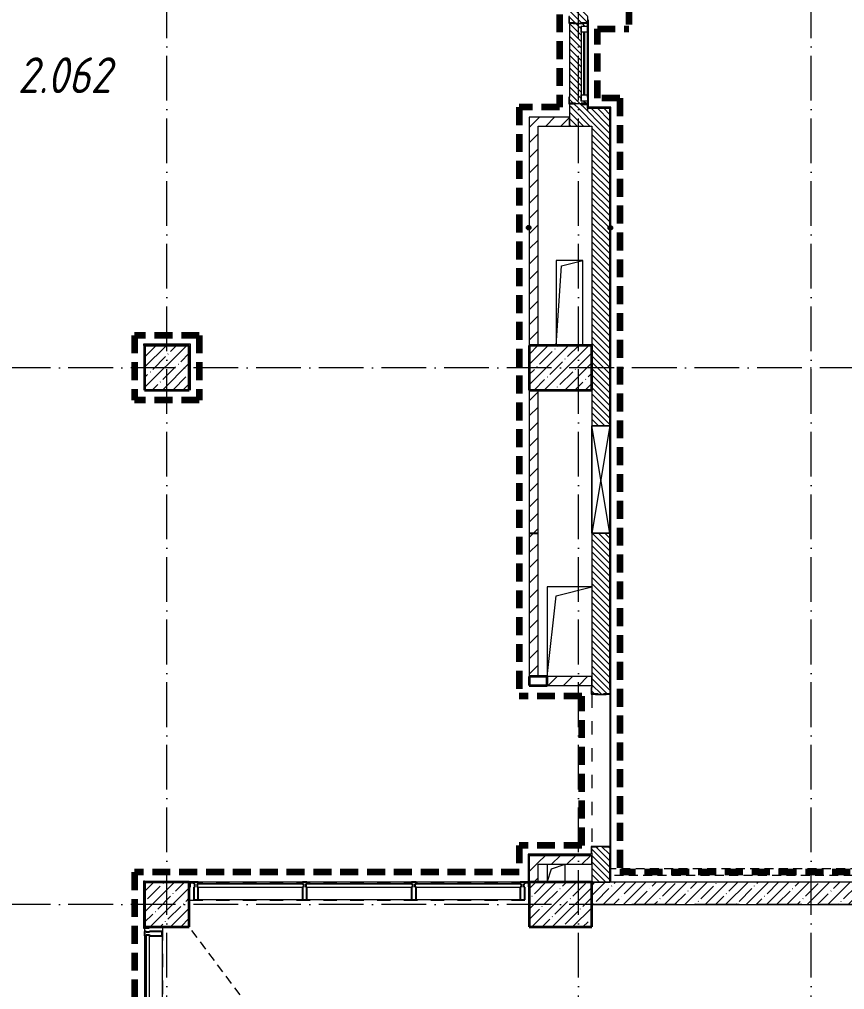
# Model space of a CAD drawing. Header units: millimetres. Extents: x -12989 to 629078, y -109036 to 555275.
# Drawn here: x 481 to 9705, y -72865 to -62021 of the extents above; entities that cross this region are included whole.
import ezdxf

# ---------------------------------------------------------------- set-up
doc = ezdxf.new("R2010")
doc.units = ezdxf.units.MM
for name, pattern in [('200_ШТРИХ_ш1п0_6_', [160, 100, -60]), ('50_200_ШТРИХ_1Т_ш5_п1_п1_', [700, 500, -100, 0, -100]), ('Штрих короткий', [300, 150, -150]), ('Штриховая _2 мм - 1 мм_', [300, 200, -100])]:
    doc.linetypes.add(name, pattern=pattern)
for name, color, linetype, lineweight in [('4 -стяжа', 7, 'Continuous', 30), ('Импосты витража', 7, 'Continuous', 9), ('Импосты витража-1', 7, 'Continuous', 25), ('Каркас_Импост', 7, 'Continuous', 13), ('Каркас_Импост-1', 7, 'Continuous', 9), ('Линии-1', 7, '200_ШТРИХ_ш1п0_6_', 9), ('Марки помещений', 7, 'Continuous', 9), ('Марки стен', 7, 'Continuous', 9), ('Несущие колонны', 7, 'Continuous', 9), ('Несущие колонны-1', 7, 'Continuous', 35), ('Обобщенные модели', 7, 'Continuous', 9), ('Оси-2', 7, '50_200_ШТРИХ_1Т_ш5_п1_п1_', 9), ('Остекление-1', 7, 'Continuous', 9), ('Перемычка-1', 7, 'Штрих короткий', 9), ('Стены-1', 7, 'Continuous', 13), ('Штриховка разреза-1', 7, 'Continuous', 9), ('Элементы узлов', 7, 'Continuous', 9)]:
    doc.layers.add(name, color=color, linetype=linetype, lineweight=lineweight)
doc.layers.add('СТ-1_1', color=7, linetype='Штриховая _2 мм - 1 мм_', lineweight=90, true_color=0x888888)
doc.layers.get('4 -стяжа').off()
doc.styles.add('ISOCPEUR_I_2', font='isocpeui.ttf', dxfattribs={"width": 0.85, "height": 2.3})
pattern_1 = [(45, (0, 0), (-84.8528, 84.8528), [])]
pattern_2 = [(135, (0, 0), (-35.35534, -35.35534), [])]

# ---------------------------------------------------------------- blocks, each defined once
blk = doc.blocks.new('ось2эт')
at = {"layer": 'Оси-2'}
for p, q in [((2129.9, -108435.9), (2129.9, -54635.1)), ((6729.9, -108435.9), (6729.9, -54635.1)), ((9329.9, -108435.9), (9329.9, -54635.1)), ((18329.9, -65915.3), (-12388.8, -65915.3)), ((18329.9, -71915.3), (-12388.8, -71915.3))]:
    blk.add_line(p, q, dxfattribs=at)
blk = doc.blocks.new('BSC_Колонна _Прямоугольная - 500х500-25976076-АИ2_02_План отделки стен 2-го этажа _Часть 2_')
at = {"layer": 'Несущие колонны'}
h = blk.add_hatch(dxfattribs=at)
h.set_pattern_fill('FP_4', color=256, style=0, pattern_type=2)
h.set_pattern_definition([(45, (-12200, -34300), (-114.04925, 114.04925), []), (45, (-12085.95, -34300), (-114.04925, 114.04925), [201.613, -40.323, 3.353, -36.97])])
h.paths.add_polyline_path([(-250, -250), (250, -250), (250, 250), (-250, 250)], flags=0)
at = {"layer": 'Несущие колонны-1'}
for p, q in [((250, 250), (-250, 250)), ((-250, 250), (-250, -250)), ((250, -250), (250, 250)), ((-250, -250), (250, -250))]:
    blk.add_line(p, q, dxfattribs=at)
blk = doc.blocks.new('BSC_Колонна _Прямоугольная - 500х700-V3-АИ2_02_План отделки стен 2-го этажа _Часть 2_')
at = {"layer": 'Несущие колонны'}
h = blk.add_hatch(dxfattribs=at)
h.set_pattern_fill('FP_8', color=256, style=0, pattern_type=2)
h.set_pattern_definition([(315, (-34300, 16600), (114.04925, 114.04925), []), (315, (-34300, 16485.95), (114.04925, 114.04925), [201.613, -40.323, 3.353, -36.97])])
h.paths.add_polyline_path([(-250, 350), (-250, -350), (250, -350), (250, 350)], flags=0)
at = {"layer": 'Несущие колонны-1'}
for p, q in [((250, 350), (-250, 350)), ((-250, 350), (-250, -350)), ((250, -350), (250, 350)), ((-250, -350), (250, -350))]:
    blk.add_line(p, q, dxfattribs=at)
blk = doc.blocks.new('BSC_Колонна _Прямоугольная - 500х500-V73-АИ2_02_План отделки стен 2-го этажа _Часть 2_')
at = {"layer": 'Несущие колонны'}
h = blk.add_hatch(dxfattribs=at)
h.set_pattern_fill('FP_83', color=256, style=0, pattern_type=2)
h.set_pattern_definition([(45, (-12200, -40300), (-114.04925, 114.04925), []), (45, (-12085.95, -40300), (-114.04925, 114.04925), [201.613, -40.323, 3.353, -36.97])])
h.paths.add_polyline_path([(-250, -250), (250, -250), (250, 250), (-250, 250)], flags=0)
at = {"layer": 'Несущие колонны-1'}
for p, q in [((250, 250), (-250, 250)), ((-250, 250), (-250, -250)), ((250, -250), (250, 250)), ((-250, -250), (250, -250))]:
    blk.add_line(p, q, dxfattribs=at)
blk = doc.blocks.new('BSC_Колонна _Прямоугольная - 500х700-V120-АИ2_02_План отделки стен 2-го этажа _Часть 2_')
at = {"layer": 'Несущие колонны'}
h = blk.add_hatch(dxfattribs=at)
h.set_pattern_fill('FP_119', color=256, style=0, pattern_type=2)
h.set_pattern_definition([(315, (-40300, 16600), (114.04925, 114.04925), []), (315, (-40300, 16485.95), (114.04925, 114.04925), [201.613, -40.323, 3.353, -36.97])])
h.paths.add_polyline_path([(-250, 350), (-250, -350), (250, -350), (250, 350)], flags=0)
at = {"layer": 'Несущие колонны-1'}
for p, q in [((250, 350), (-250, 350)), ((-250, 350), (-250, -350)), ((250, -350), (250, 350)), ((-250, -350), (250, -350))]:
    blk.add_line(p, q, dxfattribs=at)
blk = doc.blocks.new('Проем_Дверь_Прямоугольный - 1700х2400h_дверные проемы-28445702-АИ2_02_План отделки стен 2-го этажа _Часть 2_')
at = {"layer": 'Перемычка-1'}
for p, q in [((850, 100), (-850, 100)), ((850, -100), (-850, -100))]:
    blk.add_line(p, q, dxfattribs=at)
blk = doc.blocks.new('120_Окно_СКБ_1Ст - 120_Окно_СКБ_1Ст_классы 900x800_E30-V173-АИ2_02_План отделки стен 2-го этажа _Часть 2_')
at = {"layer": 'Каркас_Импост'}
for p, q in [((-420, 30), (-420, 100)), ((-420, 100), (-350, 100)), ((-350, 30), (-420, 30)), ((-350, 100), (-350, 30)), ((350, 30), (350, 100)), ((350, 100), (420, 100)), ((420, 30), (350, 30)), ((420, 100), (420, 30))]:
    blk.add_line(p, q, dxfattribs=at)
at = {"layer": 'Каркас_Импост-1'}
for p, q in [((375, 100), (-420, 100)), ((-420, 30), (420, 30))]:
    blk.add_line(p, q, dxfattribs=at)
at = {"layer": 'Остекление-1'}
for p, q in [((350, 70), (-350, 70)), ((350, 60), (-350, 60))]:
    blk.add_line(p, q, dxfattribs=at)
blk = doc.blocks.new('PNS_Панель прямоугольная2 - Нр_Стекло - 40мм-35245332-АИ2_02_План отделки стен 2-го этажа _Часть 2_')
at = {"layer": 'Остекление-1'}
for p, q in [((-592.5, 0), (592.5, 0)), ((582.5, 0), (-582.5, 0)), ((-582.5, -40), (582.5, -40))]:
    blk.add_line(p, q, dxfattribs=at)
blk = doc.blocks.new('Прямоугольный импост - Импост структурный с накладкой - 180мм-35245327-АИ2_02_План отделки стен 2-го этажа _Часть 2_')
at = {"layer": 'Импосты витража'}
for p, q in [((13715, 34550), (12550, 34550)), ((13715, 34353), (12550, 34353))]:
    blk.add_line(p, q, dxfattribs=at)
blk = doc.blocks.new('Прямоугольный импост - Импост структурный с накладкой - 180мм-28950551-АИ2_02_План отделки стен 2-го этажа _Часть 2_')
at = {"layer": 'Импосты витража-1'}
for p, q in [((-25, 40), (-25, 180)), ((-25, 180), (25, 180)), ((25, 180), (25, 40)), ((-15, 40), (-25, 40)), ((-25, -17), (-25, 0)), ((-25, 0), (-15, 0)), ((-15, 0), (-15, 40)), ((15, 40), (15, 0)), ((25, 40), (15, 40)), ((15, 0), (25, 0)), ((25, 0), (25, -17)), ((25, -17), (-25, -17))]:
    blk.add_line(p, q, dxfattribs=at)
blk = doc.blocks.new('Прямоугольный импост - 50 мм_заглушка-27496173-АИ2_02_План отделки стен 2-го этажа _Часть 2_')
at = {"layer": 'Импосты витража-1'}
for p, q in [((0, -15), (-50, -15)), ((-50, -15), (-50, -17)), ((-50, -17), (0, -17))]:
    blk.add_line(p, q, dxfattribs=at)
blk = doc.blocks.new('Прямоугольный импост - 50 мм_заглушка-28950599-АИ2_02_План отделки стен 2-го этажа _Часть 2_')
at = {"layer": 'Импосты витража-1'}
for p, q in [((-50, -15), (0, -15)), ((-50, -17), (-50, -15)), ((0, -17), (-50, -17))]:
    blk.add_line(p, q, dxfattribs=at)
blk = doc.blocks.new('PNS_Панель прямоугольная2 - Нр_Стекло - 40мм-35245370-АИ2_02_План отделки стен 2-го этажа _Часть 2_')
at = {"layer": 'Остекление-1'}
for p, q in [((-595, 0), (595, 0)), ((585, 0), (-585, 0)), ((-585, -40), (585, -40))]:
    blk.add_line(p, q, dxfattribs=at)
blk = doc.blocks.new('Прямоугольный импост - Импост структурный с накладкой - 180мм-35245368-АИ2_02_План отделки стен 2-го этажа _Часть 2_')
at = {"layer": 'Импосты витража'}
for p, q in [((14935, 34550), (13765, 34550)), ((14935, 34353), (13765, 34353))]:
    blk.add_line(p, q, dxfattribs=at)
blk = doc.blocks.new('PNS_Панель прямоугольная2 - Нр_Стекло - 40мм-35254988-АИ2_02_План отделки стен 2-го этажа _Часть 2_')
at = {"layer": 'Остекление-1'}
for p, q in [((-652.5, 0), (652.5, 0)), ((642.5, 0), (-642.5, 0)), ((-642.5, -40), (642.5, -40))]:
    blk.add_line(p, q, dxfattribs=at)
blk = doc.blocks.new('Прямоугольный импост - Импост структурный с накладкой - 180мм-35254970-АИ2_02_План отделки стен 2-го этажа _Часть 2_')
at = {"layer": 'Импосты витража'}
for p, q in [((11950, 29935), (11950, 28650)), ((12147, 29935), (12147, 28650))]:
    blk.add_line(p, q, dxfattribs=at)
blk = doc.blocks.new('154_Стойка_СКБ_Уголок - СМ-2480_200-28346303-АИ2_02_План отделки стен 2-го этажа _Часть 2_')
at = {"layer": 'Обобщенные модели'}
for p, q in [((125, 156), (125, 81)), ((200, 156), (125, 156)), ((131, 81), (131, 150)), ((131, 150), (200, 150)), ((200, 150), (200, 156)), ((125, 81), (131, 81)), ((131, 19), (125, 19)), ((125, 19), (125, -56)), ((131, -50), (131, 19)), ((125, -56), (200, -56)), ((200, -50), (131, -50)), ((200, -56), (200, -50))]:
    blk.add_line(p, q, dxfattribs=at)
blk = doc.blocks.new('Стойка_Влож_Полоса боковая - Полоса-28213942-АИ2_02_План отделки стен 2-го этажа _Часть 2_')
at = {"layer": 'Обобщенные модели'}
for p, q in [((-5, 60), (0, 60)), ((-5, -60), (-5, 60)), ((0, 31), (0, -31)), ((0, -60), (-5, -60))]:
    blk.add_line(p, q, dxfattribs=at)
blk = doc.blocks.new('Фахверк_СКБ_Уголок - 200_3960-28268576-АИ2_02_План отделки стен 2-го этажа _Часть 2_')
at = {"layer": 'Обобщенные модели'}
for p, q in [((200, 156), (125, 156)), ((125, 156), (125, 81)), ((131, 81), (131, 150)), ((131, 150), (200, 150)), ((200, 150), (200, 156)), ((125, 81), (131, 81)), ((131, 19), (125, 19)), ((125, 19), (125, -56)), ((131, -50), (131, 19)), ((125, -56), (200, -56)), ((200, -50), (131, -50)), ((200, -56), (200, -50))]:
    blk.add_line(p, q, dxfattribs=at)
blk = doc.blocks.new('154_Стойка_СКБ_Уголок - СМ-2480_200-28447058-АИ2_02_План отделки стен 2-го этажа _Часть 2_')
at = {"layer": 'Обобщенные модели'}
for p, q in [((125, 156), (125, 81)), ((200, 156), (125, 156)), ((131, 81), (131, 150)), ((131, 150), (200, 150)), ((200, 150), (200, 156)), ((125, 81), (131, 81)), ((131, 19), (125, 19)), ((125, 19), (125, -56)), ((131, -50), (131, 19)), ((125, -56), (200, -56)), ((200, -50), (131, -50)), ((200, -56), (200, -50))]:
    blk.add_line(p, q, dxfattribs=at)
blk = doc.blocks.new('Стойка_Влож_Полоса боковая - Полоса-28346330-АИ2_02_План отделки стен 2-го этажа _Часть 2_')
at = {"layer": 'Обобщенные модели'}
for p, q in [((-5, -31), (-5, 31)), ((0, 31), (0, -31))]:
    blk.add_line(p, q, dxfattribs=at)
blk = doc.blocks.new('Стойка_Влож_Уголок - Уголок-28346305-АИ2_02_План отделки стен 2-го этажа _Часть 2_')
at = {"layer": 'Обобщенные модели'}
for p, q in [((75, 75), (0, 75)), ((0, 0), (6, 0)), ((6, 69), (75, 69)), ((6, 0), (6, 69)), ((75, 69), (75, 75))]:
    blk.add_line(p, q, dxfattribs=at)
blk = doc.blocks.new('154_Фахверк_СКБ_Швеллер - Тип_100_3960-28318856-АИ2_02_План отделки стен 2-го этажа _Часть 2_')
at = {"layer": 'Обобщенные модели'}
for p, q in [((175, 50), (125, 50)), ((125, 50), (125, -50)), ((128, 47), (175, 47)), ((128, -47), (128, 47)), ((175, 47), (175, 50)), ((125, -50), (175, -50)), ((175, -47), (128, -47)), ((175, -50), (175, -47))]:
    blk.add_line(p, q, dxfattribs=at)
blk = doc.blocks.new('AR_Отверстие прямоугольное _в плите_ - AR_Отверстие прямоугольное _в плите_-30553070-АИ2_02_План отделки стен 2-го этажа _Часть 2_')
at = {"layer": 'Обобщенные модели'}
for p, q in [((150, 475), (-150, 475)), ((-150, 475), (-150, -475)), ((-90, 415), (150, 475)), ((150, -475), (150, 475)), ((-150, -475), (-90, 415))]:
    blk.add_line(p, q, dxfattribs=at)
blk = doc.blocks.new('AR_Отверстие прямоугольное _в плите_ - AR_Отверстие прямоугольное _в плите_-V235-АИ2_02_План отделки стен 2-го этажа _Часть 2_')
at = {"layer": 'Обобщенные модели'}
for p, q in [((-100, 100), (-100, -100)), ((-100, -100), (-50, 50)), ((-50, 50), (100, 100)), ((100, -100), (100, 100))]:
    blk.add_line(p, q, dxfattribs=at)
blk = doc.blocks.new('AR_Отверстие прямоугольное _в плите_ - AR_Отверстие прямоугольное _в плите_-V236-АИ2_02_План отделки стен 2-го этажа _Часть 2_')
at = {"layer": 'Обобщенные модели'}
for p, q in [((250, 500), (-250, 500)), ((-250, 500), (-250, -500)), ((-150, 400), (250, 500)), ((-250, -500), (-150, 400))]:
    blk.add_line(p, q, dxfattribs=at)
blk = doc.blocks.new('Проем_Дверь_Прямоугольный - 3800х2800h_витражные проемы-35314083-АИ2_02_План отделки стен 2-го этажа _Часть 2_')
at = {"layer": 'Перемычка-1'}
for p, q in [((1900, 100), (-1900, 100)), ((1900, -100), (-1900, -100))]:
    blk.add_line(p, q, dxfattribs=at)
blk = doc.blocks.new('Проем_Дверь_Прямоугольный - 5500х2800h_витражные проемы-35314110-АИ2_02_План отделки стен 2-го этажа _Часть 2_')
at = {"layer": 'Перемычка-1'}
for p, q in [((2750, 100), (-2750, 100)), ((2750, -100), (-2750, -100))]:
    blk.add_line(p, q, dxfattribs=at)
blk = doc.blocks.new('AR_Отверстие прямоугольное _в стене_ - AR_Отверстие прямоугольное _в стене__ОВ-36896535-АИ2_02_План отделки стен 2-го этажа _Часть 2_')
at = {"layer": 'Элементы узлов'}
for p, q in [((-600, -100), (-600, 100)), ((-600, 100), (600, 100)), ((600, 100), (-600, -100)), ((-600, 100), (600, -100)), ((600, 100), (-600, 100)), ((-600, 100), (-600, -100)), ((600, 100), (600, -100)), ((600, -100), (600, 100)), ((600, -100), (-600, -100)), ((-600, -100), (600, -100))]:
    blk.add_line(p, q, dxfattribs=at)
blk = doc.blocks.new('BSC_Колонна _Прямоугольная1 - 200х100 _металл_-35191705-АИ2_02_План отделки стен 2-го этажа _Часть 2_')
at = {"layer": 'Несущие колонны-1'}
for p, q in [((100, 50), (-100, 50)), ((-100, 50), (-100, -50)), ((100, -50), (100, 50)), ((-100, -50), (100, -50))]:
    blk.add_line(p, q, dxfattribs=at)
blk = doc.blocks.new('0125-Р-ОО-Ш2-АР-о_23_10_2024_rvt-1-АИ2_02_План отделки стен 2-го этажа _Часть 2_')
at = {"layer": 'Штриховка разреза-1'}
h = blk.add_hatch(dxfattribs=at)
h.set_pattern_fill('FP_2', color=256, style=0, pattern_type=2)
h.set_pattern_definition(pattern_2)
h.paths.add_polyline_path([(16830, 43200), (16900, 43200), (16900, 43250), (16700, 43250), (16700, 43200), (16769, 43200)], flags=0)
h.paths.add_polyline_path([(16830, 43255), (16900, 43256), (16900, 43280), (16830, 43280), (16830, 44120), (16900, 44120), (16900, 44150), (16860, 44150), (16860, 44145), (16740, 44145), (16740, 44150), (16700, 44150), (16700, 43256), (16769, 43255)], flags=0)
h.paths.add_polyline_path([(16830, 44150), (16831, 44150), (16831, 44156), (16900, 44156), (16900, 45650), (16700, 45650), (16700, 44156), (16769, 44156), (16769, 44150)], flags=0)
h = blk.add_hatch(dxfattribs=at)
h.set_pattern_fill('FP_2', color=256, style=0, pattern_type=2)
h.set_pattern_definition(pattern_2)
h.paths.add_polyline_path([(16950, 43000), (17150, 43000), (17150, 43200), (16700, 43200), (16700, 43000)], flags=0)
h = blk.add_hatch(dxfattribs=at)
h.set_pattern_fill('FP_3', color=256, style=0, pattern_type=2)
h.set_pattern_definition(pattern_1)
h.paths.add_polyline_path([(16250, 40550), (16350, 40550), (16350, 43100), (16250, 43100)], flags=0)
h = blk.add_hatch(dxfattribs=at)
h.set_pattern_fill('FP_3', color=256, style=0, pattern_type=2)
h.set_pattern_definition(pattern_1)
h.paths.add_polyline_path([(16700, 43000), (16700, 43100), (16350, 43100), (16350, 43000), (16459, 43000)], flags=0)
h = blk.add_hatch(dxfattribs=at)
h.set_pattern_fill('FP_2', color=256, style=0, pattern_type=2)
h.set_pattern_definition(pattern_2)
h.paths.add_polyline_path([(16950, 34550), (17150, 34550), (17150, 34944), (17081, 34944), (17081, 34950), (17019, 34950), (17019, 34944), (16950, 34944), (16950, 34682)], flags=0)
h.paths.add_polyline_path([(17019, 36650), (17081, 36650), (17081, 36656), (17150, 36656), (17150, 38450), (16950, 38450), (16951, 36656), (17019, 36656)], flags=0)
h.paths.add_polyline_path([(16950, 39650), (17150, 39650), (17150, 43000), (16950, 43000), (16950, 40050)], flags=0)
h = blk.add_hatch(dxfattribs=at)
h.set_pattern_fill('FP_3', color=256, style=0, pattern_type=2)
h.set_pattern_definition(pattern_1)
h.paths.add_polyline_path([(16250, 36850), (16350, 36850), (16350, 38400), (16347, 38400), (16347, 38447), (16253, 38447), (16253, 38400), (16250, 38400), (16250, 38379)], flags=0)
h.paths.add_polyline_path([(16350, 38450), (16350, 40050), (16250, 40050), (16250, 38450), (16347, 38450)], flags=0)
h = blk.add_hatch(dxfattribs=at)
h.set_pattern_fill('FP_3', color=256, style=0, pattern_type=2)
h.set_pattern_definition(pattern_1)
h.paths.add_polyline_path([(16950, 36750), (16950, 36850), (16450, 36850), (16450, 36750), (16459, 36750)], flags=0)
h = blk.add_hatch(dxfattribs=at)
h.set_pattern_fill('FP_3', color=256, style=0, pattern_type=2)
h.set_pattern_definition(pattern_1)
h.paths.add_polyline_path([(16250, 34550), (16350, 34550), (16350, 34850), (16250, 34850), (16250, 34682)], flags=0)
h = blk.add_hatch(dxfattribs=at)
h.set_pattern_fill('FP_3', color=256, style=0, pattern_type=2)
h.set_pattern_definition(pattern_1)
h.paths.add_polyline_path([(16950, 34750), (16950, 34850), (16350, 34850), (16350, 34750), (16459, 34750)], flags=0)
h = blk.add_hatch(dxfattribs=at)
h.set_pattern_fill('FP_1', color=256, style=0, pattern_type=2)
h.set_pattern_definition([(45, (0, 0), (-114.04925, 114.04925), []), (45, (114.05, 0), (-114.04925, 114.04925), [201.612, -40.322, 3.353, -36.97])])
h.paths.add_polyline_path([(25200, 34300), (25200, 34550), (16950, 34550), (16950, 34300), (23915, 34300)], flags=0)
at = {"layer": 'Линии-1'}
for p, q in [((24900, 34700), (17162, 34700)), ((24825, 34625), (17162, 34625)), ((16563, 28550), (12450, 34050))]:
    blk.add_line(p, q, dxfattribs=at)
at = {"layer": 'Стены-1'}
for p, q in [((16700, 44150), (16700, 43325)), ((16900, 44120), (16900, 44150)), ((16700, 43250), (16700, 43200)), ((16700, 43200), (16700, 43000)), ((16900, 43200), (16900, 43250)), ((17150, 43200), (16900, 43200)), ((17150, 43000), (17150, 43200)), ((16350, 43100), (16250, 43100)), ((16250, 43100), (16250, 40550)), ((16700, 43100), (16350, 43100)), ((16700, 43000), (16700, 43100)), ((16350, 40550), (16350, 43000)), ((16350, 43000), (16700, 43000)), ((16700, 43000), (16950, 43000)), ((16950, 43000), (16950, 40550)), ((17150, 39650), (17150, 43000)), ((16250, 40050), (16250, 38450)), ((16350, 38450), (16350, 40050)), ((16950, 40050), (16950, 39650)), ((16250, 38400), (16250, 36850)), ((16350, 36850), (16350, 38400)), ((16950, 38450), (16950, 36725)), ((17150, 36725), (17150, 38450)), ((16950, 36850), (16450, 36850)), ((16950, 36750), (16950, 36850)), ((16450, 36750), (16950, 36750)), ((17081, 34950), (17019, 34950)), ((16350, 34850), (16250, 34850)), ((16250, 34850), (16250, 34550)), ((16950, 34850), (16350, 34850)), ((16950, 34875), (16950, 34550)), ((16950, 34750), (16950, 34850)), ((17150, 34550), (17150, 34875)), ((16350, 34750), (16950, 34750)), ((16350, 34550), (16350, 34750)), ((16950, 34550), (17150, 34550)), ((25200, 34550), (16950, 34550)), ((16950, 34300), (25200, 34300))]:
    blk.add_line(p, q, dxfattribs=at)
for name, p, rotation in [('154_Стойка_СКБ_Уголок - СМ-2480_200-28346303-АИ2_02_План отделки стен 2-го этажа _Часть 2_', (16850, 44025), 90.00000000000071), ('Стойка_Влож_Полоса боковая - Полоса-28213942-АИ2_02_План отделки стен 2-го этажа _Часть 2_', (16800, 44150), 90.00000000000072), ('120_Окно_СКБ_1Ст - 120_Окно_СКБ_1Ст_классы 900x800_E30-V173-АИ2_02_План отделки стен 2-го этажа _Часть 2_', (16800, 43700), 270.0000000000007), ('154_Стойка_СКБ_Уголок - СМ-2480_200-28447058-АИ2_02_План отделки стен 2-го этажа _Часть 2_', (16850, 43125), 90.00000000000071), ('Стойка_Влож_Полоса боковая - Полоса-28346330-АИ2_02_План отделки стен 2-го этажа _Часть 2_', (16800, 43250), 270.0000000000007), ('Стойка_Влож_Уголок - Уголок-28346305-АИ2_02_План отделки стен 2-го этажа _Часть 2_', (16831, 43250), 270.0000000000007), ('BSC_Колонна _Прямоугольная - 500х700-V120-АИ2_02_План отделки стен 2-го этажа _Часть 2_', (16600, 40300), 89.9999999999999), ('AR_Отверстие прямоугольное _в стене_ - AR_Отверстие прямоугольное _в стене__ОВ-36896535-АИ2_02_План отделки стен 2-го этажа _Часть 2_', (17050, 39050), 270.0000000000007), ('154_Фахверк_СКБ_Швеллер - Тип_100_3960-28318856-АИ2_02_План отделки стен 2-го этажа _Часть 2_', (16300, 38575), 269.9999999999999), ('BSC_Колонна _Прямоугольная1 - 200х100 _металл_-35191705-АИ2_02_План отделки стен 2-го этажа _Часть 2_', (16350, 36800), 180), ('154_Стойка_СКБ_Уголок - СМ-2480_200-28346303-АИ2_02_План отделки стен 2-го этажа _Часть 2_', (17100, 36525), 90.00000000000071), ('Проем_Дверь_Прямоугольный - 1700х2400h_дверные проемы-28445702-АИ2_02_План отделки стен 2-го этажа _Часть 2_', (17050, 35800), 90.00000000000071), ('Стойка_Влож_Полоса боковая - Полоса-28213942-АИ2_02_План отделки стен 2-го этажа _Часть 2_', (17050, 36650), 90.00000000000072), ('Фахверк_СКБ_Уголок - 200_3960-28268576-АИ2_02_План отделки стен 2-го этажа _Часть 2_', (17000, 35075), 270.0000000000007), ('Прямоугольный импост - 50 мм_заглушка-27496173-АИ2_02_План отделки стен 2-го этажа _Часть 2_', (12450, 34533), 180), ('Проем_Дверь_Прямоугольный - 3800х2800h_витражные проемы-35314083-АИ2_02_План отделки стен 2-го этажа _Часть 2_', (14350, 34450), 180), ('BSC_Колонна _Прямоугольная - 500х700-V3-АИ2_02_План отделки стен 2-го этажа _Часть 2_', (16600, 34300), 89.9999999999999), ('Проем_Дверь_Прямоугольный - 5500х2800h_витражные проемы-35314110-АИ2_02_План отделки стен 2-го этажа _Часть 2_', (12050, 31300), 89.9999999999999), ('PNS_Панель прямоугольная2 - Нр_Стекло - 40мм-35254988-АИ2_02_План отделки стен 2-го этажа _Часть 2_', (11967, 33307), 89.99999999999918)]:
    blk.add_blockref(name, p, dxfattribs=dict(rotation=rotation))
for name, p in [('AR_Отверстие прямоугольное _в плите_ - AR_Отверстие прямоугольное _в плите_-30553070-АИ2_02_План отделки стен 2-го этажа _Часть 2_', (16700, 41025)), ('BSC_Колонна _Прямоугольная - 500х500-V73-АИ2_02_План отделки стен 2-го этажа _Часть 2_', (12200, 40300)), ('AR_Отверстие прямоугольное _в плите_ - AR_Отверстие прямоугольное _в плите_-V236-АИ2_02_План отделки стен 2-го этажа _Часть 2_', (16700, 37350)), ('AR_Отверстие прямоугольное _в плите_ - AR_Отверстие прямоугольное _в плите_-V235-АИ2_02_План отделки стен 2-го этажа _Часть 2_', (16550, 34650)), ('BSC_Колонна _Прямоугольная - 500х500-25976076-АИ2_02_План отделки стен 2-го этажа _Часть 2_', (12200, 34300)), ('PNS_Панель прямоугольная2 - Нр_Стекло - 40мм-35245332-АИ2_02_План отделки стен 2-го этажа _Часть 2_', (13133, 34533)), ('Прямоугольный импост - Импост структурный с накладкой - 180мм-35245327-АИ2_02_План отделки стен 2-го этажа _Часть 2_', (0, 0)), ('PNS_Панель прямоугольная2 - Нр_Стекло - 40мм-35245370-АИ2_02_План отделки стен 2-го этажа _Часть 2_', (14350, 34533)), ('Прямоугольный импост - Импост структурный с накладкой - 180мм-35245368-АИ2_02_План отделки стен 2-го этажа _Часть 2_', (0, 0)), ('PNS_Панель прямоугольная2 - Нр_Стекло - 40мм-35245332-АИ2_02_План отделки стен 2-го этажа _Часть 2_', (15568, 34533)), ('Прямоугольный импост - Импост структурный с накладкой - 180мм-35245327-АИ2_02_План отделки стен 2-го этажа _Часть 2_', (2435, 0)), ('Прямоугольный импост - Импост структурный с накладкой - 180мм-35254970-АИ2_02_План отделки стен 2-го этажа _Часть 2_', (0, 4015))]:
    blk.add_blockref(name, p)
at = {"extrusion": (0, 0, -1)}
for name, p, rotation in [('Прямоугольный импост - Импост структурный с накладкой - 180мм-28950551-АИ2_02_План отделки стен 2-го этажа _Часть 2_', (-12525, 34533), 180), ('Прямоугольный импост - Импост структурный с накладкой - 180мм-28950551-АИ2_02_План отделки стен 2-го этажа _Часть 2_', (-13740, 34533), 180), ('Прямоугольный импост - Импост структурный с накладкой - 180мм-28950551-АИ2_02_План отделки стен 2-го этажа _Часть 2_', (-14960, 34533), 180), ('Прямоугольный импост - Импост структурный с накладкой - 180мм-28950551-АИ2_02_План отделки стен 2-го этажа _Часть 2_', (-16175, 34533), 180), ('Прямоугольный импост - 50 мм_заглушка-28950599-АИ2_02_План отделки стен 2-го этажа _Часть 2_', (-16250, 34533), 180), ('Прямоугольный импост - Импост структурный с накладкой - 180мм-28950551-АИ2_02_План отделки стен 2-го этажа _Часть 2_', (-11967, 33975), 90.00000000000081)]:
    blk.add_blockref(name, p, dxfattribs=dict(at, rotation=rotation))
blk = doc.blocks.new('2ч2эт')
at = {"layer": 'Марки стен'}
h = blk.add_hatch(color=256, dxfattribs=at)
edge = h.paths.add_edge_path(flags=0)
edge.add_arc((6174, -64349), 25, 0, 360)
h = blk.add_hatch(color=256, dxfattribs=at)
edge = h.paths.add_edge_path(flags=0)
edge.add_arc((7086, -64351), 25, 0, 360)
for centre in [(6174, -64349), (7086, -64351)]:
    blk.add_circle(centre, 25, dxfattribs=at)
at = {"layer": 'СТ-1_1'}
for p, q in [((6518, -58965), (6518, -63003)), ((7292, -60677), (7292, -62127)), ((6942, -62127), (7292, -62127)), ((6942, -62903), (6942, -62127)), ((6518, -63003), (6068, -63003)), ((6068, -63003), (6068, -69585)), ((7192, -62903), (6942, -62903)), ((7192, -62903), (7192, -71553)), ((2492, -65553), (1768, -65553)), ((1768, -65553), (1768, -66277)), ((2492, -65553), (2492, -66277)), ((2492, -66277), (1768, -66277)), ((6768, -69585), (6068, -69585)), ((6768, -71253), (6768, -69585)), ((6768, -71253), (6068, -71253)), ((6068, -71253), (6068, -71553)), ((6068, -71553), (1768, -71553)), ((1768, -71553), (1768, -77553)), ((15468, -71553), (7192, -71553))]:
    blk.add_line(p, q, dxfattribs=at)
at = {"layer": 'Стены-1'}
for p, q in [((6842, -63003), (6842, -62027)), ((6830, -62065), (6830, -62095)), ((6830, -62965), (6830, -63015)), ((7092, -63003), (6842, -63003)), ((7092, -71653), (7092, -63003)), ((6830, -63015), (7080, -63015)), ((7080, -63015), (7080, -66565)), ((2392, -65653), (1868, -65653)), ((1868, -65653), (1868, -65665)), ((2392, -66165), (2392, -65653)), ((7080, -67765), (7080, -69490)), ((7080, -69565), (7080, -71265)), ((6868, -71353), (6168, -71353)), ((6168, -71353), (6168, -71718)), ((7080, -71340), (7080, -71653)), ((6180, -71365), (6868, -71365)), ((6180, -71665), (6180, -71365)), ((1868, -71653), (1868, -72177)), ((1880, -71653), (1868, -71653)), ((2392, -71718), (2392, -71665)), ((2380, -71718), (2392, -71718)), ((6168, -71718), (6180, -71718)), ((1868, -72177), (1933, -72177)), ((1933, -72177), (1933, -72165))]:
    blk.add_line(p, q, dxfattribs=at)
blk.add_blockref('0125-Р-ОО-Ш2-АР-о_23_10_2024_rvt-1-АИ2_02_План отделки стен 2-го этажа _Часть 2_', (-10070, -106215))
at = {"layer": 'Марки помещений', "color": 3, "insert": (462, -62445), "char_height": 400, "width": 785.65, "attachment_point": 1, "style": 'ISOCPEUR_I_2'}
blk.add_mtext('2.062', dxfattribs=at)

msp = doc.modelspace()

# ---------------------------------------------------------------- block references
at = {"layer": '4 -стяжа'}
for name in ['ось2эт', '2ч2эт']:
    msp.add_blockref(name, (0, 0), dxfattribs=at)

doc.saveas('drawing.dxf')
